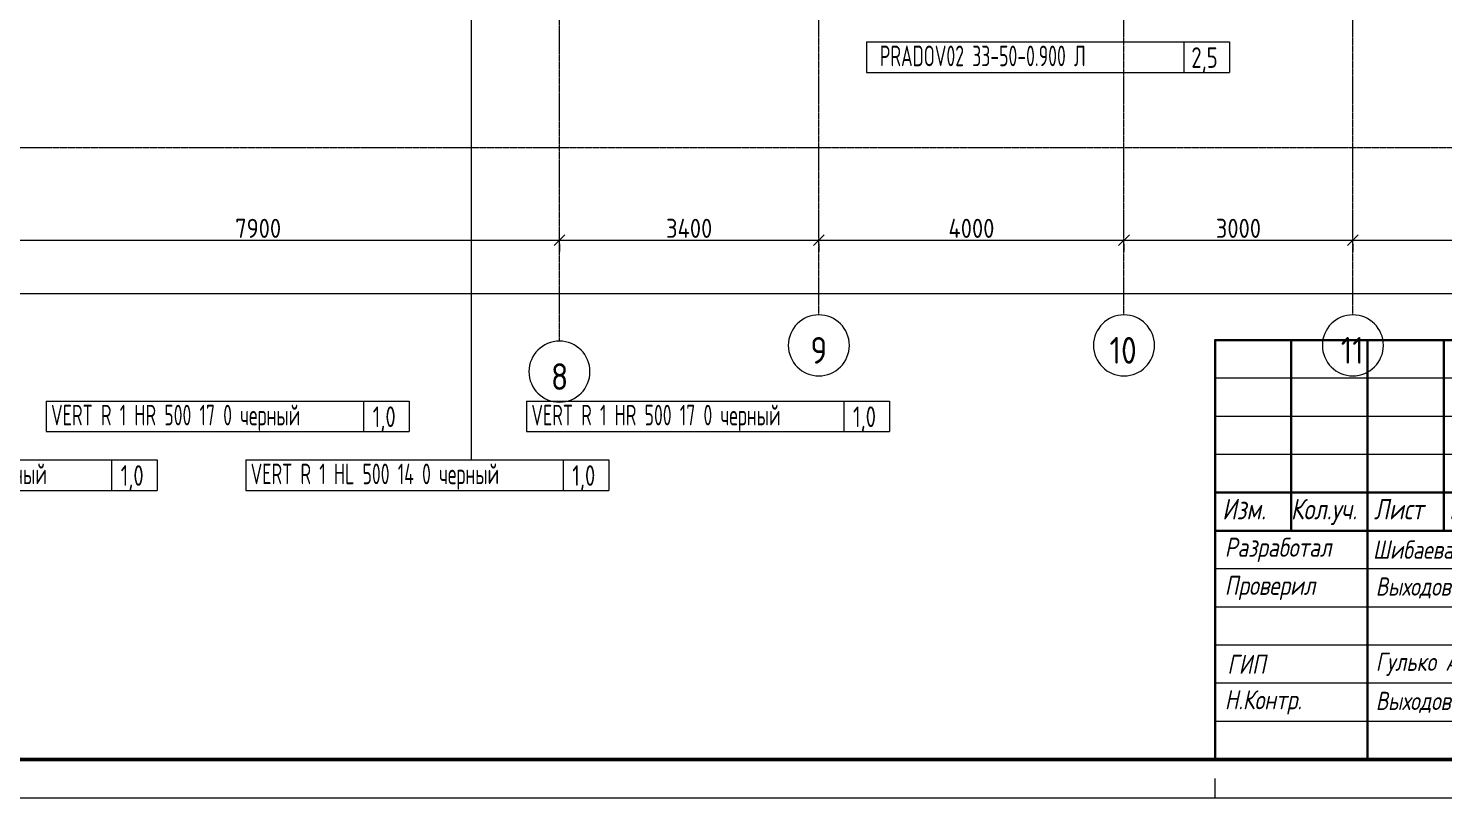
# Model space of a CAD drawing. Header units: millimetres. Extents: x -3929 to 624051, y 52832 to 514950.
# Drawn here: x 204442 to 222996, y 145707 to 155795 of the extents above; entities that cross this region are included whole.
import ezdxf
from ezdxf.enums import TextEntityAlignment as Align

# ---------------------------------------------------------------- set-up
doc = ezdxf.new("R2010")
doc.units = ezdxf.units.MM
doc.linetypes.add('ADSK_Линия сетки', pattern=[25, 20, -2.5, 0, -2.5])
for name, color, linetype in [('9_Форматы', 7, 'Continuous'), ('ПРИБОРЫ', 3, 'Continuous'), ('статистика приборов', 252, 'Continuous'), ('стояки', 7, 'Continuous')]:
    doc.layers.add(name, color=color, linetype=linetype)
for name, color, linetype, lineweight in [('Shtamp', 7, 'Continuous', 35), ('АР-ШТАМП', 7, 'Continuous', 15), ('ОВ-рамка', 7, 'Continuous', 30), ('Оси', 253, 'Continuous', 9), ('Размеры', 7, 'Continuous', 9)]:
    doc.layers.add(name, color=color, linetype=linetype, lineweight=lineweight)
doc.layers.add('Подпись', color=7, linetype='Continuous', true_color=0x082cf7)
doc.styles.add('GOST Common', font='GOST_Common.ttf', dxfattribs={"width": 0.9, "height": 350})
doc.styles.add('GOST Common_1', font='GOST_Common.ttf', dxfattribs={"width": 0.9, "height": 250})
doc.styles.add('М2', font='isocpeui.ttf', dxfattribs={"width": 0.8})
doc.styles.add('РАЗМЕРНЫЙ', font='simplex.shx', dxfattribs={"width": 0.6, "oblique": 15})
doc.styles.add('СТИЛЬ', font='simplex.shx', dxfattribs={"width": 0.65})

# ---------------------------------------------------------------- blocks, each defined once
blk = doc.blocks.new('_Oblique')
at = {"color": 0, "linetype": 'ByBlock', "lineweight": -2}
blk.add_line((-0.5, -0.5), (0.5, 0.5), dxfattribs=at)
blk = doc.blocks.new('1 этаж')
at = {"layer": 'Оси', "color": 253, "linetype": 'ADSK_Линия сетки', "lineweight": 5}
for p, q in [((409544, -258178), (409544, -209604)), ((412544, -258178), (412544, -209604)), ((402144, -258522), (402144, -231401)), ((405544, -258178), (405544, -232060)), ((353580, -255982), (419700, -255982))]:
    blk.add_line(p, q, dxfattribs=at)
at = {"layer": 'Оси', "color": 253, "lineweight": 5}
for centre, start, end in [((405544, -258578), 0, 180), ((409544, -258578), 0, 180), ((412544, -258578), 0, 180), ((402144, -258922), 0, 180), ((405544, -258578), 180, 0), ((409544, -258578), 180, 0), ((412544, -258578), 180, 0), ((402144, -258922), 180, 0)]:
    blk.add_arc(centre, 400, start, end, dxfattribs=at)
at = {"layer": 'Размеры', "color": 253, "lineweight": 5}
for p, q in [((394094, -257198), (402294, -257198)), ((401994, -257198), (405694, -257198)), ((402144, -257248), (402144, -257348)), ((402144, -257248), (402144, -257348)), ((405394, -257198), (409694, -257198)), ((405544, -257248), (405544, -257348)), ((405544, -257248), (405544, -257348)), ((409394, -257198), (412694, -257198)), ((409544, -257248), (409544, -257348)), ((409544, -257248), (409544, -257348)), ((412394, -257198), (419194, -257198)), ((412544, -257248), (412544, -257348)), ((412544, -257248), (412544, -257348)), ((357044, -257898), (419194, -257898))]:
    blk.add_line(p, q, dxfattribs=at)
at = {"layer": 'Размеры', "color": 253, "lineweight": 5, "xscale": 141.4, "yscale": 141.4, "zscale": 141.4}
for p in [(402144, -257198), (405544, -257198), (409544, -257198), (412544, -257198)]:
    blk.add_blockref('_Oblique', p, dxfattribs=at)
at = {"layer": 'Размеры', "color": 253, "lineweight": 5, "xscale": 141.4, "yscale": 141.4, "zscale": 141.4, "rotation": 180}
for p in [(402144, -257198), (405544, -257198), (409544, -257198), (412544, -257198)]:
    blk.add_blockref('_Oblique', p, dxfattribs=at)
at = {"layer": 'Оси', "color": 253, "lineweight": 5, "style": 'GOST Common', "width": 0.9}
for s, p in [('9', (405433, -258818)), ('10', (409355, -258818)), ('11', (412386, -258818)), ('8', (402033, -259162))]:
    blk.add_text(s, height=350, dxfattribs=at).set_placement(p)
at = {"layer": 'Размеры', "color": 253, "lineweight": 5, "char_height": 250, "attachment_point": 5, "style": 'GOST Common_1'}
for s, insert, width in [('\\A1;7900', (398194, -257043), 756.84), ('\\A1;3400', (403844, -257043), 782.41), ('\\A1;4000', (407544, -257043), 782.41), ('\\A1;3000', (411044, -257043), 756.84)]:
    blk.add_mtext(s, dxfattribs=dict(at, insert=insert, width=width))
blk = doc.blocks.new('*U2998')
at = {"layer": '9_Форматы', "color": 7, "linetype": 'Continuous', "lineweight": 9, "ltscale": 100}
blk.add_lwpolyline([(5, -5), (5, 589), (-836, 589), (-836, -5)], close=True, dxfattribs=at)
at = {"layer": '9_Форматы', "color": 7, "linetype": 'Continuous', "lineweight": 9, "ltscale": 100, "const_width": 0.5}
blk.add_lwpolyline([(0, 0), (0, 584), (-816, 584), (-816, 0)], close=True, dxfattribs=at)
at = {"layer": '9_Форматы', "color": 7, "linetype": 'Continuous', "lineweight": 15, "ltscale": 100}
blk.add_lwpolyline([(-185, -5), (-185, -2.5)], dxfattribs=at)
blk = doc.blocks.new('Штамп 22-РД-Б1-Р1-ОВ.1')
at = {"layer": 'АР-ШТАМП', "lineweight": 30, "transparency": 33554687}
blk.add_lwpolyline([(-18500, 0), (0, 0), (0, 5500), (-18500, 5500)], close=True, dxfattribs=at)
for points in [[(-17500, 5500), (-17500, 3000)], [(-16500, 5500), (-16500, 0)], [(-15500, 5500), (-15500, 3000)], [(-14500, 5500), (-14500, 0)], [(-13000, 5500), (-13000, 0)], [(-11800, 5500), (-11800, 0)], [(0, 4500), (-11800, 4500), (-11800, 4500)], [(-11800, 3500), (-18500, 3500)], [(-11800, 3000), (-18500, 3000)], [(0, 3000), (-11800, 3000), (-11800, 3000)], [(-5000, 3000), (-5000, 0)], [(-3500, 3000), (-3500, 1500)], [(-2000, 3000), (-2000, 1500)], [(0, 2500), (-5000, 2500)], [(0, 1500), (-11800, 1500), (-11800, 1500)]]:
    blk.add_lwpolyline(points, dxfattribs=at)
at = {"layer": 'АР-ШТАМП', "lineweight": 15, "transparency": 33554687}
for points in [[(-11800, 5000), (-18500, 5000)], [(-11800, 4500), (-18500, 4500)], [(-11800, 4000), (-18500, 4000)], [(-11800, 2500), (-18500, 2500)], [(-11800, 2000), (-18500, 2000)], [(-11800, 1500), (-18500, 1500)], [(-11800, 1000), (-18500, 1000)], [(-11800, 500), (-18500, 500)]]:
    blk.add_lwpolyline(points, dxfattribs=at)
at = {"layer": 'Подпись', "linetype": 'Continuous'}
blk.add_lwpolyline([(-14376, 2617), (-14374, 2584), (-14364, 2561), (-14345, 2542), (-14323, 2536), (-14290, 2542), (-14259, 2558), (-14218, 2591), (-14159, 2653), (-13975, 2948), (-14064, 2666), (-14079, 2550), (-14056, 2734), (-14097, 2794), (-14145, 2818), (-14193, 2822), (-14216, 2789), (-14218, 2743), (-14204, 2703), (-14168, 2687), (-14124, 2669), (-14055, 2667), (-14002, 2687), (-13951, 2714), (-13904, 2752), (-13865, 2785), (-13836, 2826), (-13816, 2848), (-13821, 2882), (-13851, 2878), (-13903, 2822), (-13932, 2759), (-13961, 2677), (-13973, 2612), (-13963, 2592), (-13936, 2606), (-13779, 2735), (-13708, 2794), (-13690, 2861), (-13710, 2878), (-13748, 2852), (-13814, 2727), (-13829, 2595), (-13802, 2591), (-13579, 2753), (-13546, 2800), (-13547, 2836), (-13570, 2852), (-13602, 2845), (-13648, 2785), (-13676, 2683), (-13694, 2578), (-13672, 2574), (-13650, 2610), (-13616, 2663), (-13575, 2705), (-13535, 2707), (-13509, 2709), (-13491, 2684), (-13495, 2623), (-13521, 2590), (-13555, 2566), (-13593, 2565), (-13600, 2579), (-13601, 2638), (-13584, 2696), (-13575, 2705), (-13509, 2709), (-13491, 2684), (-13479, 2701), (-13472, 2884), (-13436, 2950), (-13389, 2971), (-13345, 2931), (-13328, 2868), (-13326, 2790), (-13355, 2730), (-13410, 2696), (-13618, 2691), (-13719, 2710), (-13806, 2741), (-13867, 2763), (-13911, 2779), (-13977, 2793), (-14075, 2813), (-14248, 2815), (-14298, 2772), (-14295, 2705), (-14255, 2662), (-14202, 2639), (-13997, 2626), (-13852, 2624), (-13699, 2642), (-13442, 2665), (-13114, 2682)], dxfattribs=at)
at = {"layer": 'Shtamp', "color": 7, "ltscale": 33.333333, "style": 'М2'}
blk.add_text('696/П-25-АНО-Р-ОВ1', height=350, dxfattribs=at).set_placement((-7314, 4832))
at = {"layer": 'Shtamp', "ltscale": 33.333333, "style": 'М2', "width": 0.8}
for s, p in [('Изм.', (-18406, 3149)), ('Кол.уч.', (-17506, 3149)), ('Лист ', (-16417, 3149)), ('N°док.', (-15430, 3149)), ('Подп.', (-14174, 3149)), ('Дата', (-12892, 3149)), ('Cтадия', (-4844, 2649)), ('Лист ', (-3117, 2649)), ('Листов', (-1567, 2639)), ('Р', (-4334, 1896))]:
    blk.add_text(s, height=270, dxfattribs=at).set_placement(p)
at = {"layer": 'Shtamp', "color": 7, "ltscale": 33.333333, "style": 'М2', "width": 0.75}
for p in [(-12960, 2615), (-12960, 2115), (-12960, 1115), (-12960, 615)]:
    blk.add_text('06.2026', height=270, dxfattribs=at).set_placement(p)
at = {"layer": 'Shtamp', "ltscale": 33.333333, "char_height": 270, "attachment_point": 5, "line_spacing_factor": 0.768}
for s, insert, width, style in [('\\pxl1.18333,r1.7625,qc;Капитальный ремонт Государственного Бюджетного \\PОбщеобразовательного Учреждения города Москвы \\P«Школа {\\fTimes New Roman|b0|i0|c204|p18;№} 1282 «Сокольники» \\Pпо адресу: г. Москва, ул. Барболина, д. 1, корп. 1', (-5900, 3750), 11799.97, 'РАЗМЕРНЫЙ'), ('\\pxi1,sm0.75;{\\W0.9;\\C7;Система отопления}', (-8384, 2250), 6643.18, 'М2')]:
    blk.add_mtext(s, dxfattribs=dict(at, insert=insert, width=width, style=style))
at = {"layer": 'Shtamp', "color": 18, "ltscale": 100, "true_color": 0x000000, "width": 2000, "attachment_point": 4, "style": 'М2'}
for s, insert, char_height in [('\\pxi0.002,t0;{\\W0.8;\\C256; Разработал}', (-18500, 2750), 250), ('{\\W0.8;\\C256;Шибаева А.А.}', (-16429, 2752), 240), ('\\pxi0.002,t0;{\\W0.8;\\C256; Проверил}', (-18500, 2250), 250), ('\\pxi0.002,t0;{\\W0.8;\\C256;ГИП}', (-18339, 1250), 250), ('\\pxi0.002,t0;{\\W0.8;\\C256; Н.Контр.}', (-18500, 750), 250)]:
    blk.add_mtext(s, dxfattribs=dict(at, insert=insert, char_height=char_height))
at = {"layer": 'Shtamp', "color": 1, "ltscale": 100, "true_color": 0xff0000, "char_height": 240, "width": 2000, "attachment_point": 4, "style": 'М2'}
for s, insert in [('{\\C256;Выходова Н.А.}', (-16393, 2250)), ('{\\C256;Гулько А.Н.}', (-16393, 1250)), ('{\\C256;Выходова Н.А.}', (-16393, 750))]:
    blk.add_mtext(s, dxfattribs=dict(at, insert=insert))

msp = doc.modelspace()

# ---------------------------------------------------------------- linework, layer by layer
at = {"layer": 'ПРИБОРЫ', "color": 7, "lineweight": 15}
for p, q in [((215429.599, 155616.491), (220189.219, 155616.491)), ((215429.599, 155616.491), (220189.219, 155616.491)), ((215429.599, 155616.491), (215429.599, 155216.491)), ((219589.219, 155616.491), (219589.219, 155216.491)), ((220189.219, 155616.491), (220189.219, 155216.491)), ((215429.599, 155216.491), (220189.219, 155216.491)), ((204677.119, 150906.892), (209436.739, 150906.892)), ((204677.119, 150906.892), (209436.739, 150906.892)), ((204677.119, 150906.892), (204677.119, 150506.892)), ((208836.739, 150906.892), (208836.739, 150506.892)), ((209436.739, 150906.892), (209436.739, 150506.892)), ((210972.766, 150906.892), (215732.386, 150906.892)), ((210972.766, 150906.892), (215732.386, 150906.892)), ((210972.766, 150906.892), (210972.766, 150506.892)), ((215132.386, 150906.892), (215132.386, 150506.892)), ((215732.386, 150906.892), (215732.386, 150506.892)), ((204677.119, 150506.892), (209436.739, 150506.892)), ((210972.766, 150506.892), (215732.386, 150506.892)), ((201373.257, 150135.701), (206132.877, 150135.701)), ((201373.257, 150135.701), (206132.877, 150135.701)), ((205532.877, 150135.701), (205532.877, 149735.701)), ((206132.877, 150135.701), (206132.877, 149735.701)), ((207293.182, 150135.701), (212052.803, 150135.701)), ((207293.182, 150135.701), (212052.803, 150135.701)), ((207293.182, 150135.701), (207293.182, 149735.701)), ((211452.803, 150135.701), (211452.803, 149735.701)), ((212052.803, 150135.701), (212052.803, 149735.701)), ((201373.257, 149735.701), (206132.877, 149735.701)), ((207293.182, 149735.701), (212052.803, 149735.701))]:
    msp.add_line(p, q, dxfattribs=at)
at = {"layer": 'стояки', "color": 7, "lineweight": 15}
msp.add_line((210245.688, 158618.406), (210245.688, 150135.701), dxfattribs=at)

# ---------------------------------------------------------------- block references
at = {"transparency": 33554687}
msp.add_blockref('Штамп 22-РД-Б1-Р1-ОВ.1', (238498.26, 146206.792), dxfattribs=at)
at = {"layer": 'ОВ-рамка', "ltscale": 100, "transparency": 33554687, "xscale": 100, "yscale": 100, "zscale": 100}
msp.add_blockref('*U2998', (238498.26, 146206.792), dxfattribs=at)
at = {"layer": 'стояки', "color": 5, "lineweight": 40}
msp.add_blockref('1 этаж', (-190738.98, 410215.433), dxfattribs=at)

# ---------------------------------------------------------------- texts
at = {"layer": 'статистика приборов', "color": 7, "style": 'СТИЛЬ', "width": 0.6}
for s, p in [('PRADOV02 33-50-0.900 Л      ', (215604.21, 155298.345)), ('VERT R 1 HR 500 17 0 черный ', (204740.982, 150588.745)), ('VERT R 1 HR 500 17 0 черный ', (211036.628, 150588.745)), ('VERT R 1 HL 500 17 0 черный ', (201437.12, 149817.554)), ('VERT R 1 HL 500 14 0 черный ', (207357.045, 149817.554))]:
    msp.add_text(s, height=270, dxfattribs=at).set_placement(p)
at = {"layer": 'статистика приборов', "color": 7, "style": 'СТИЛЬ', "width": 0.7}
for s, p in [('2,5', (219860.285, 155276.943)), ('1,0', (209107.805, 150567.343)), ('1,0', (215403.452, 150567.343)), ('1,0', (205803.943, 149796.152)), ('1,0', (211723.868, 149796.152))]:
    msp.add_text(s, height=270, dxfattribs=at).set_placement(p, align=Align.CENTER)

doc.saveas('drawing.dxf')
